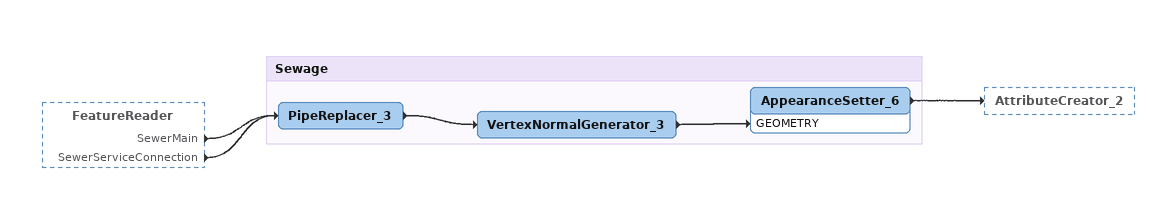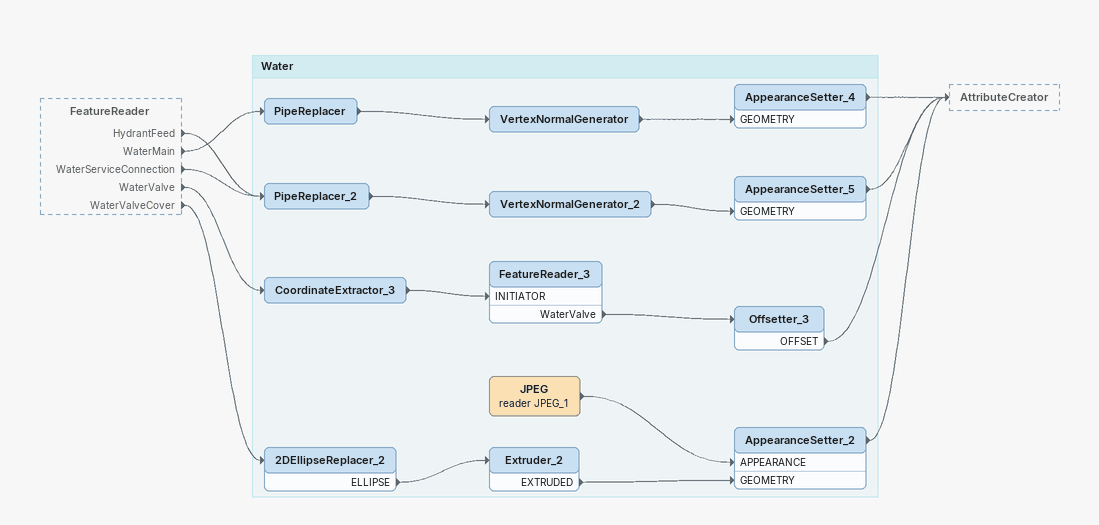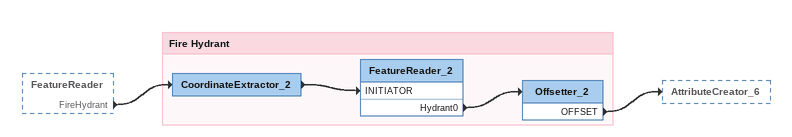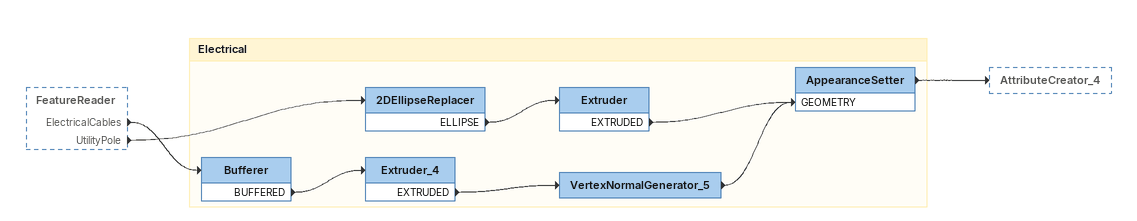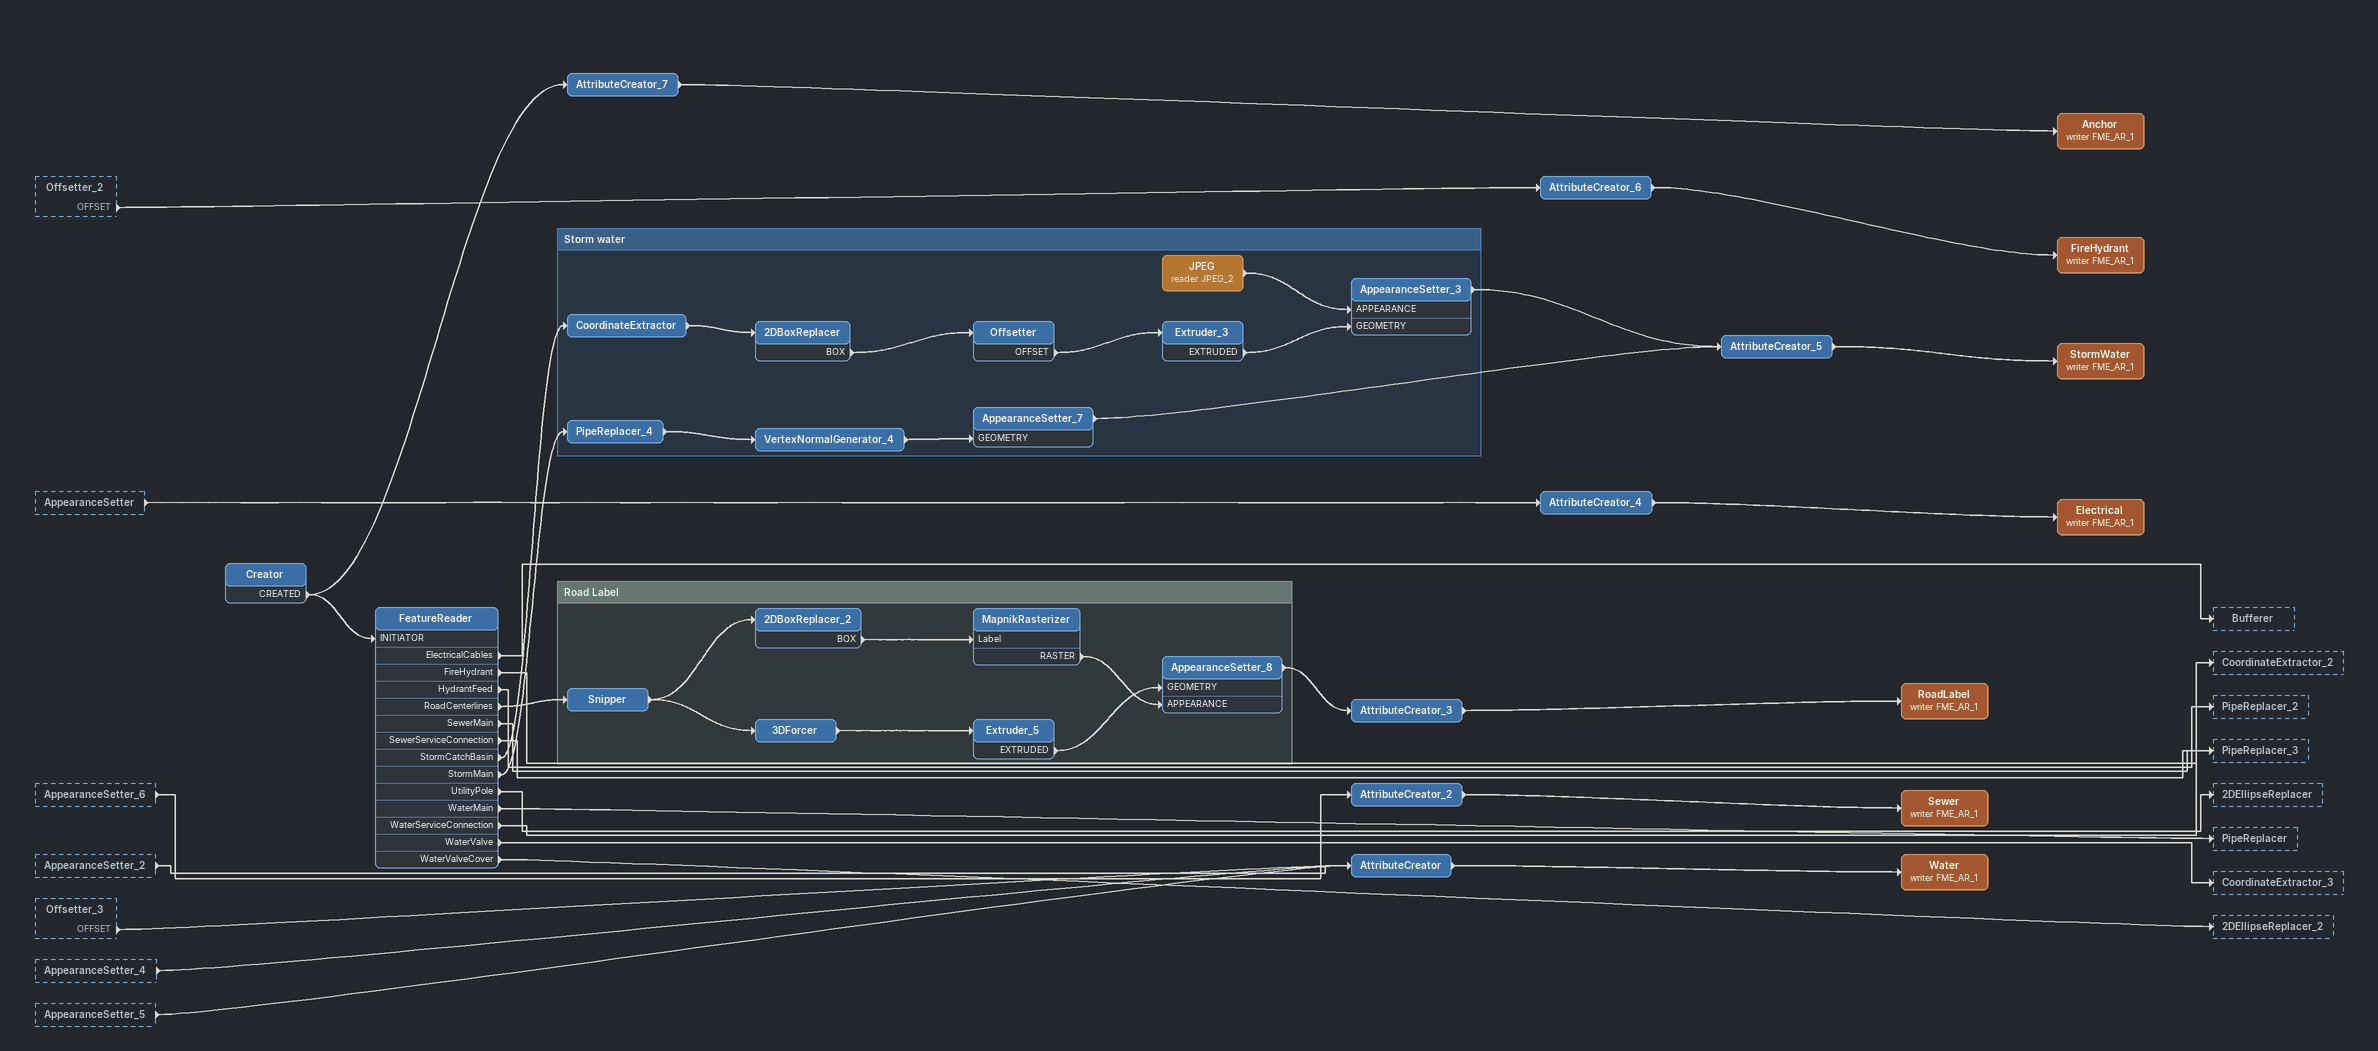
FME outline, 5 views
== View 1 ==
FeatureReader [outside]
    SewerMain -> PipeReplacer_3
    SewerServiceConnection -> PipeReplacer_3

Bookmark: Sewage
PipeReplacer_3
    -> VertexNormalGenerator_3
VertexNormalGenerator_3
    -> AppearanceSetter_6 [GEOMETRY]
AppearanceSetter_6
    -> AttributeCreator_2

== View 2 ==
FeatureReader [outside]
    HydrantFeed -> PipeReplacer_2
    WaterMain -> PipeReplacer
    WaterServiceConnection -> PipeReplacer_2
    WaterValve -> CoordinateExtractor_3
    WaterValveCover -> 2DEllipseReplacer_2

Bookmark: Water
PipeReplacer
    -> VertexNormalGenerator
VertexNormalGenerator
    -> AppearanceSetter_4 [GEOMETRY]
AppearanceSetter_4
    -> AttributeCreator
PipeReplacer_2
    -> VertexNormalGenerator_2
VertexNormalGenerator_2
    -> AppearanceSetter_5 [GEOMETRY]
AppearanceSetter_5
    -> AttributeCreator
CoordinateExtractor_3
    -> FeatureReader_3 [INITIATOR]
FeatureReader_3
    WaterValve -> Offsetter_3
Offsetter_3
    OFFSET -> AttributeCreator
2DEllipseReplacer_2
    ELLIPSE -> Extruder_2
Extruder_2
    EXTRUDED -> AppearanceSetter_2 [GEOMETRY]
JPEG (reader JPEG_1)
    -> AppearanceSetter_2 [APPEARANCE]
AppearanceSetter_2
    -> AttributeCreator

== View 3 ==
FeatureReader [outside]
    FireHydrant -> CoordinateExtractor_2

Bookmark: Fire Hydrant
CoordinateExtractor_2
    -> FeatureReader_2 [INITIATOR]
FeatureReader_2
    Hydrant0 -> Offsetter_2
Offsetter_2
    OFFSET -> AttributeCreator_6

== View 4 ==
FeatureReader [outside]
    ElectricalCables -> Bufferer
    UtilityPole -> 2DEllipseReplacer

Bookmark: Electrical
2DEllipseReplacer
    ELLIPSE -> Extruder
Extruder
    EXTRUDED -> AppearanceSetter [GEOMETRY]
Bufferer
    BUFFERED -> Extruder_4
Extruder_4
    EXTRUDED -> VertexNormalGenerator_5
VertexNormalGenerator_5
    -> AppearanceSetter [GEOMETRY]
AppearanceSetter
    -> AttributeCreator_4

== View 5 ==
Offsetter_2 [outside]
    OFFSET -> AttributeCreator_6
AppearanceSetter [outside]
    -> AttributeCreator_4
AppearanceSetter_6 [outside]
    -> AttributeCreator_2
AppearanceSetter_2 [outside]
    -> AttributeCreator
Offsetter_3 [outside]
    OFFSET -> AttributeCreator
AppearanceSetter_4 [outside]
    -> AttributeCreator
AppearanceSetter_5 [outside]
    -> AttributeCreator
Creator
    CREATED -> FeatureReader [INITIATOR]
    CREATED -> AttributeCreator_7
AttributeCreator_7
    -> Anchor (writer FME_AR_1)
Anchor (writer FME_AR_1)
FeatureReader
    ElectricalCables -> Bufferer
    FireHydrant -> CoordinateExtractor_2
    HydrantFeed -> PipeReplacer_2
    RoadCenterlines -> Snipper
    SewerMain -> PipeReplacer_3
    SewerServiceConnection -> PipeReplacer_3
    StormCatchBasin -> CoordinateExtractor
    StormMain -> PipeReplacer_4
    UtilityPole -> 2DEllipseReplacer
    WaterMain -> PipeReplacer
    WaterServiceConnection -> PipeReplacer_2
    WaterValve -> CoordinateExtractor_3
    WaterValveCover -> 2DEllipseReplacer_2
AttributeCreator_6
    -> FireHydrant (writer FME_AR_1)
FireHydrant (writer FME_AR_1)
AttributeCreator_4
    -> Electrical (writer FME_AR_1)
Electrical (writer FME_AR_1)
AttributeCreator_3
    -> RoadLabel (writer FME_AR_1)
RoadLabel (writer FME_AR_1)
AttributeCreator_2
    -> Sewer (writer FME_AR_1)
Sewer (writer FME_AR_1)
AttributeCreator
    -> Water (writer FME_AR_1)
Water (writer FME_AR_1)
AttributeCreator_5
    -> StormWater (writer FME_AR_1)
StormWater (writer FME_AR_1)

Bookmark: Storm water
CoordinateExtractor
    -> 2DBoxReplacer
2DBoxReplacer
    BOX -> Offsetter
Offsetter
    OFFSET -> Extruder_3
Extruder_3
    EXTRUDED -> AppearanceSetter_3 [GEOMETRY]
PipeReplacer_4
    -> VertexNormalGenerator_4
VertexNormalGenerator_4
    -> AppearanceSetter_7 [GEOMETRY]
AppearanceSetter_7
    -> AttributeCreator_5
JPEG (reader JPEG_2)
    -> AppearanceSetter_3 [APPEARANCE]
AppearanceSetter_3
    -> AttributeCreator_5

Bookmark: Road Label
Snipper
    -> 3DForcer
    -> 2DBoxReplacer_2
2DBoxReplacer_2
    BOX -> MapnikRasterizer [Label]
MapnikRasterizer
    RASTER -> AppearanceSetter_8 [APPEARANCE]
3DForcer
    -> Extruder_5
Extruder_5
    EXTRUDED -> AppearanceSetter_8 [GEOMETRY]
AppearanceSetter_8
    -> AttributeCreator_3
